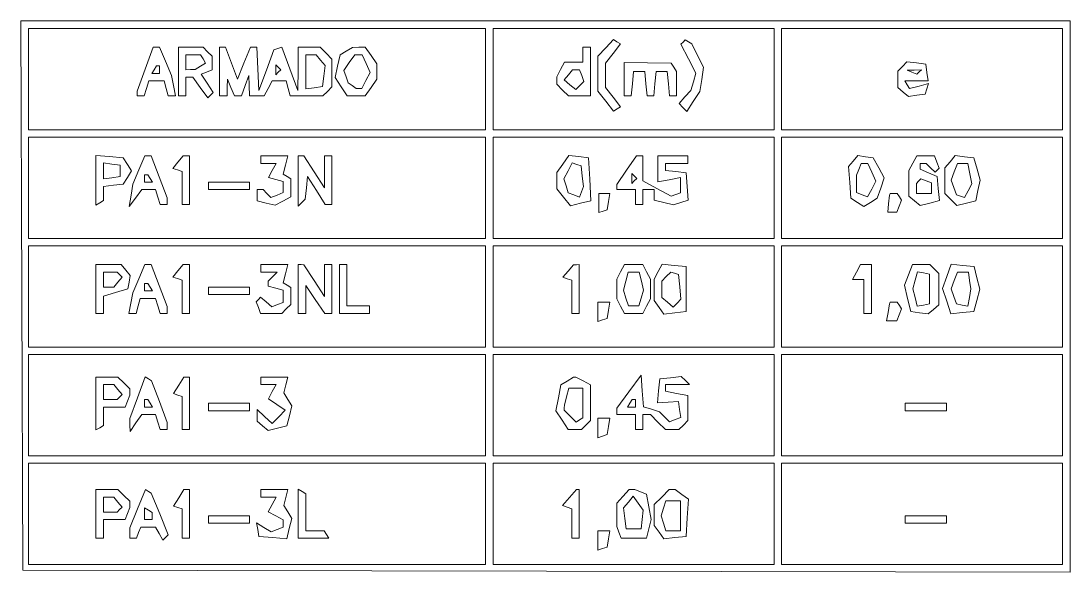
# Paper-space layout 'AN-02-DGE-008' of a CAD drawing. Header units: metres, sheet in millimetres. Extents: x 12 to 193, y 4 to 291.
# Drawn here: x 61.47 to 95.78, y 133.71 to 151.72 of the extents above; entities that cross this region are included whole.
import ezdxf

# ---------------------------------------------------------------- set-up
doc = ezdxf.new("R2010")
doc.units = ezdxf.units.M
doc.layers.add('DGE_CONTORNOS', color=7, linetype='Continuous', lineweight=0)
doc.layers.add('DGE_DATOS', color=7, linetype='Continuous', lineweight=0)

# ---------------------------------------------------------------- blocks, each defined once
blk = doc.blocks.new('LP_REF_DGE_MT_008')
at = {"layer": 'DGE_CONTORNOS'}
for points in [[(61.502, 142.744), (61.533, 133.771), (78.654, 133.739), (95.775, 133.708), (95.775, 142.713), (95.775, 151.718), (78.623, 151.718), (61.471, 151.718)], [(76.664, 149.819), (76.664, 148.165), (69.19, 148.165), (61.717, 148.165), (61.717, 149.819), (61.717, 151.473), (69.19, 151.473), (76.664, 151.473)], [(86.097, 149.819), (86.097, 148.165), (81.503, 148.165), (76.909, 148.165), (76.909, 149.819), (76.909, 151.473), (81.503, 151.473), (86.097, 151.473)], [(95.53, 149.819), (95.53, 148.165), (90.936, 148.165), (86.342, 148.165), (86.342, 149.819), (86.342, 151.473), (90.936, 151.473), (95.53, 151.473)], [(80.591, 150.84), (80.339, 150.569), (80.339, 149.996), (80.339, 149.423), (80.594, 149.099), (80.849, 148.775), (80.964, 148.846), (81.078, 148.917), (80.831, 149.232), (80.584, 149.546), (80.584, 149.941), (80.584, 150.337), (80.831, 150.651), (81.078, 150.966), (80.961, 151.038), (80.844, 151.111)], [(83.121, 151.029), (83.051, 150.959), (83.297, 150.486), (83.544, 150.013), (83.458, 149.732), (83.373, 149.451), (83.182, 149.234), (82.991, 149.017), (83.117, 148.891), (83.243, 148.765), (83.454, 149.088), (83.665, 149.41), (83.73, 149.81), (83.795, 150.21), (83.599, 150.589), (83.404, 150.967), (83.297, 151.033), (83.191, 151.099)], [(65.532, 150.143), (65.27, 149.426), (65.27, 149.347), (65.27, 149.268), (65.384, 149.268), (65.499, 149.268), (65.576, 149.513), (65.654, 149.758), (65.902, 149.758), (66.151, 149.758), (66.215, 149.513), (66.279, 149.268), (66.402, 149.268), (66.526, 149.268), (66.457, 149.605), (66.389, 149.941), (66.195, 150.401), (66.002, 150.86), (65.897, 150.86), (65.793, 150.86)], [(66.618, 150.064), (66.618, 149.268), (66.74, 149.268), (66.863, 149.268), (66.863, 149.574), (66.863, 149.88), (66.975, 149.88), (67.087, 149.88), (67.333, 149.544), (67.578, 149.207), (67.666, 149.295), (67.754, 149.383), (67.558, 149.681), (67.362, 149.98), (67.541, 150.049), (67.72, 150.118), (67.72, 150.342), (67.72, 150.566), (67.573, 150.713), (67.426, 150.86), (67.022, 150.86), (66.618, 150.86)], [(67.423, 150.479), (67.507, 150.343), (67.338, 150.236), (67.169, 150.129), (67.016, 150.127), (66.863, 150.125), (66.863, 150.37), (66.863, 150.615), (67.101, 150.615), (67.338, 150.615)], [(67.965, 150.064), (67.965, 149.268), (68.088, 149.268), (68.21, 149.268), (68.218, 149.543), (68.226, 149.819), (68.337, 149.543), (68.448, 149.268), (68.564, 149.268), (68.68, 149.268), (68.803, 149.605), (68.926, 149.941), (68.936, 149.605), (68.945, 149.268), (69.186, 149.268), (69.427, 149.268), (69.558, 149.513), (69.689, 149.758), (69.916, 149.758), (70.142, 149.758), (70.206, 149.513), (70.27, 149.268), (70.808, 149.268), (71.347, 149.268), (71.494, 149.415), (71.641, 149.562), (71.641, 150.018), (71.641, 150.475), (71.448, 150.668), (71.256, 150.86), (70.897, 150.86), (70.538, 150.86), (70.53, 150.156), (70.522, 149.451), (70.26, 150.158), (69.999, 150.864), (69.87, 150.822), (69.742, 150.78), (69.497, 150.116), (69.252, 149.451), (69.215, 150.156), (69.178, 150.86), (69.075, 150.86), (68.972, 150.86), (68.76, 150.34), (68.547, 149.819), (68.354, 150.34), (68.16, 150.86), (68.063, 150.86), (67.965, 150.86)], [(71.267, 150.439), (71.413, 150.263), (71.374, 149.918), (71.334, 149.574), (71.059, 149.535), (70.783, 149.496), (70.783, 150.055), (70.783, 150.615), (70.952, 150.615), (71.121, 150.615)], [(72.11, 150.733), (71.905, 150.614), (71.823, 150.242), (71.742, 149.87), (71.939, 149.569), (72.136, 149.268), (72.433, 149.268), (72.729, 149.268), (72.92, 149.54), (73.111, 149.812), (73.111, 150.064), (73.111, 150.316), (72.92, 150.588), (72.729, 150.86), (72.522, 150.857), (72.315, 150.853)], [(72.759, 150.325), (72.891, 150.034), (72.752, 149.773), (72.612, 149.513), (72.525, 149.515), (72.437, 149.516), (72.306, 149.606), (72.174, 149.696), (72.1, 149.897), (72.027, 150.097), (72.208, 150.356), (72.39, 150.615), (72.508, 150.615), (72.626, 150.615)], [(79.849, 150.615), (79.849, 150.37), (79.547, 150.37), (79.245, 150.37), (79.118, 150.133), (78.991, 149.896), (78.991, 149.775), (78.991, 149.653), (79.184, 149.46), (79.376, 149.268), (79.735, 149.268), (80.094, 149.268), (80.094, 150.064), (80.094, 150.86), (79.971, 150.86), (79.849, 150.86)], [(69.885, 150.044), (69.803, 149.962), (69.803, 150.125), (69.803, 150.289), (69.885, 150.207), (69.966, 150.125)], [(81.197, 149.816), (81.197, 149.268), (81.311, 149.268), (81.426, 149.268), (81.464, 149.666), (81.503, 150.064), (81.687, 150.064), (81.87, 150.064), (81.909, 149.666), (81.947, 149.268), (82.054, 149.268), (82.161, 149.268), (82.2, 149.666), (82.238, 150.064), (82.422, 150.064), (82.605, 150.064), (82.644, 149.666), (82.682, 149.268), (82.797, 149.268), (82.912, 149.268), (82.91, 149.666), (82.908, 150.064), (82.818, 150.204), (82.728, 150.344), (81.962, 150.354), (81.197, 150.365)], [(90.292, 150.229), (90.14, 150.076), (90.14, 149.809), (90.14, 149.543), (90.317, 149.396), (90.494, 149.249), (90.767, 149.289), (91.04, 149.329), (91.096, 149.499), (91.152, 149.67), (90.837, 149.591), (90.522, 149.512), (90.446, 149.635), (90.37, 149.758), (90.754, 149.758), (91.137, 149.758), (91.098, 150.033), (91.059, 150.309), (90.752, 150.345), (90.444, 150.381)], [(66.005, 150.125), (66.005, 150.003), (65.875, 150.003), (65.746, 150.003), (65.821, 150.125), (65.897, 150.248), (65.951, 150.248), (66.005, 150.248)], [(79.808, 149.933), (79.882, 149.741), (79.748, 149.608), (79.614, 149.474), (79.424, 149.632), (79.233, 149.79), (79.372, 149.958), (79.511, 150.125), (79.623, 150.125), (79.734, 150.125)], [(90.842, 150.051), (90.768, 149.977), (90.607, 150.042), (90.446, 150.106), (90.681, 150.116), (90.916, 150.125)], [(76.664, 146.266), (76.664, 144.612), (69.19, 144.612), (61.717, 144.612), (61.717, 146.266), (61.717, 147.92), (69.19, 147.92), (76.664, 147.92)], [(86.097, 146.266), (86.097, 144.612), (81.503, 144.612), (76.909, 144.612), (76.909, 146.266), (76.909, 147.92), (81.503, 147.92), (86.097, 147.92)], [(95.53, 146.266), (95.53, 144.612), (90.936, 144.612), (86.342, 144.612), (86.342, 146.266), (86.342, 147.92), (90.936, 147.92), (95.53, 147.92)], [(63.922, 146.511), (63.922, 145.701), (64.045, 145.776), (64.167, 145.852), (64.167, 146.082), (64.167, 146.311), (64.492, 146.35), (64.817, 146.389), (64.951, 146.603), (65.085, 146.818), (64.951, 147.032), (64.816, 147.246), (64.369, 147.284), (63.922, 147.322)], [(65.325, 146.848), (65.132, 146.389), (65.073, 146.021), (65.013, 145.654), (65.218, 145.929), (65.422, 146.205), (65.644, 146.205), (65.866, 146.205), (65.944, 145.96), (66.022, 145.715), (66.136, 145.715), (66.25, 145.715), (66.25, 145.827), (66.25, 145.938), (65.988, 146.623), (65.726, 147.308), (65.622, 147.308), (65.518, 147.308)], [(66.602, 147.104), (66.434, 146.9), (66.587, 146.849), (66.74, 146.797), (66.74, 146.256), (66.74, 145.715), (66.863, 145.715), (66.985, 145.715), (66.985, 146.511), (66.985, 147.308), (66.878, 147.308), (66.77, 147.308)], [(69.313, 147.185), (69.313, 147.063), (69.562, 147.063), (69.812, 147.063), (69.688, 146.831), (69.564, 146.6), (69.806, 146.536), (70.048, 146.473), (70.048, 146.291), (70.048, 146.109), (69.844, 146.03), (69.64, 145.952), (69.513, 146.078), (69.386, 146.205), (69.288, 146.205), (69.19, 146.205), (69.19, 146.024), (69.19, 145.842), (69.485, 145.768), (69.78, 145.694), (70.037, 145.831), (70.293, 145.969), (70.293, 146.263), (70.293, 146.558), (70.17, 146.634), (70.047, 146.71), (70.122, 147.009), (70.197, 147.308), (69.755, 147.308), (69.313, 147.308)], [(70.538, 146.487), (70.538, 145.666), (70.651, 145.782), (70.764, 145.899), (70.804, 146.266), (70.844, 146.634), (71.13, 146.174), (71.416, 145.715), (71.528, 145.715), (71.641, 145.715), (71.641, 146.511), (71.641, 147.308), (71.518, 147.308), (71.396, 147.308), (71.394, 146.787), (71.392, 146.266), (71.057, 146.786), (70.722, 147.306), (70.63, 147.307), (70.538, 147.308)], [(79.187, 147.042), (78.991, 146.763), (78.991, 146.498), (78.991, 146.232), (79.216, 145.955), (79.44, 145.678), (79.773, 145.762), (80.106, 145.845), (80.069, 146.546), (80.033, 147.246), (79.708, 147.284), (79.383, 147.322)], [(81.275, 146.842), (80.952, 146.376), (80.952, 146.29), (80.952, 146.205), (81.258, 146.205), (81.564, 146.205), (81.564, 145.96), (81.564, 145.715), (81.687, 145.715), (81.809, 145.715), (81.809, 145.96), (81.809, 146.205), (81.993, 146.205), (82.177, 146.205), (82.177, 146.035), (82.177, 145.864), (82.493, 145.785), (82.81, 145.705), (83.051, 145.782), (83.293, 145.858), (83.255, 146.307), (83.218, 146.756), (82.881, 146.795), (82.544, 146.834), (82.544, 146.948), (82.544, 147.063), (82.912, 147.063), (83.279, 147.063), (83.279, 147.185), (83.279, 147.308), (82.789, 147.308), (82.299, 147.308), (82.299, 146.882), (82.299, 146.456), (82.667, 146.53), (83.034, 146.603), (83.034, 146.353), (83.034, 146.103), (82.881, 146.047), (82.728, 145.991), (82.269, 146.243), (81.809, 146.495), (81.809, 146.901), (81.809, 147.308), (81.703, 147.308), (81.597, 147.308)], [(88.682, 147.139), (88.532, 146.958), (88.57, 146.441), (88.609, 145.924), (88.823, 145.789), (89.037, 145.655), (89.252, 145.79), (89.466, 145.924), (89.585, 146.257), (89.703, 146.589), (89.519, 146.918), (89.335, 147.246), (89.084, 147.283), (88.832, 147.319)], [(90.634, 147.071), (90.507, 146.834), (90.507, 146.412), (90.507, 145.99), (90.69, 145.839), (90.872, 145.688), (91.187, 145.767), (91.502, 145.846), (91.464, 146.24), (91.426, 146.634), (91.151, 146.755), (90.875, 146.876), (90.875, 146.969), (90.875, 147.063), (90.973, 147.063), (91.071, 147.063), (91.216, 146.918), (91.361, 146.773), (91.427, 146.839), (91.493, 146.905), (91.416, 147.106), (91.339, 147.308), (91.05, 147.308), (90.761, 147.308)], [(91.851, 147.119), (91.684, 146.917), (91.684, 146.498), (91.684, 146.079), (91.881, 145.881), (92.079, 145.683), (92.386, 145.76), (92.693, 145.837), (92.765, 146.174), (92.836, 146.511), (92.736, 146.879), (92.635, 147.246), (92.327, 147.283), (92.018, 147.32)], [(64.719, 146.818), (64.719, 146.634), (64.443, 146.595), (64.167, 146.555), (64.167, 146.818), (64.167, 147.08), (64.443, 147.04), (64.719, 147.001)], [(79.827, 146.645), (79.867, 146.307), (79.801, 146.135), (79.736, 145.964), (79.552, 146.035), (79.368, 146.105), (79.296, 146.334), (79.223, 146.563), (79.36, 146.82), (79.498, 147.077), (79.643, 147.03), (79.788, 146.982)], [(89.298, 146.772), (89.43, 146.481), (89.293, 146.225), (89.156, 145.969), (88.974, 146.039), (88.792, 146.109), (88.792, 146.392), (88.792, 146.675), (88.867, 146.869), (88.941, 147.063), (89.053, 147.063), (89.165, 147.063)], [(92.503, 146.727), (92.567, 146.391), (92.448, 146.168), (92.329, 145.945), (92.195, 145.989), (92.062, 146.034), (91.975, 146.273), (91.887, 146.511), (91.99, 146.787), (92.092, 147.063), (92.266, 147.063), (92.439, 147.063)], [(65.699, 146.573), (65.775, 146.45), (65.645, 146.45), (65.515, 146.45), (65.515, 146.573), (65.515, 146.695), (65.569, 146.695), (65.623, 146.695)], [(81.523, 146.491), (81.442, 146.409), (81.442, 146.573), (81.442, 146.736), (81.523, 146.654), (81.605, 146.573)], [(91.243, 146.253), (91.243, 146.083), (90.998, 146.083), (90.752, 146.083), (90.752, 146.246), (90.752, 146.409), (90.826, 146.482), (90.899, 146.556), (91.071, 146.49), (91.243, 146.424)], [(67.598, 146.328), (67.598, 146.205), (68.272, 146.205), (68.945, 146.205), (68.945, 146.328), (68.945, 146.45), (68.272, 146.45), (67.598, 146.45)], [(80.37, 145.771), (80.37, 145.46), (80.507, 145.505), (80.645, 145.55), (80.684, 145.816), (80.724, 146.083), (80.547, 146.083), (80.37, 146.083)], [(89.885, 146.052), (89.874, 146.021), (89.844, 145.746), (89.813, 145.47), (89.964, 145.47), (90.114, 145.47), (90.188, 145.665), (90.263, 145.86), (90.194, 145.971), (90.125, 146.083), (90.01, 146.083), (89.895, 146.083)], [(76.664, 142.714), (76.664, 141.06), (69.19, 141.06), (61.717, 141.06), (61.717, 142.714), (61.717, 144.367), (69.19, 144.367), (76.664, 144.367)], [(86.097, 142.714), (86.097, 141.06), (81.503, 141.06), (76.909, 141.06), (76.909, 142.714), (76.909, 144.367), (81.503, 144.367), (86.097, 144.367)], [(95.53, 142.714), (95.53, 141.06), (90.936, 141.06), (86.342, 141.06), (86.342, 142.714), (86.342, 144.367), (90.936, 144.367), (95.53, 144.367)], [(63.922, 142.959), (63.922, 142.162), (64.045, 142.162), (64.167, 142.162), (64.167, 142.443), (64.167, 142.724), (64.565, 142.841), (64.963, 142.959), (65.004, 143.179), (65.045, 143.399), (64.898, 143.577), (64.75, 143.755), (64.336, 143.755), (63.922, 143.755)], [(65.325, 143.295), (65.132, 142.836), (65.063, 142.499), (64.994, 142.162), (65.118, 142.162), (65.242, 142.162), (65.306, 142.407), (65.37, 142.652), (65.618, 142.652), (65.866, 142.652), (65.944, 142.407), (66.022, 142.162), (66.136, 142.162), (66.25, 142.162), (66.25, 142.274), (66.25, 142.385), (65.988, 143.07), (65.726, 143.755), (65.622, 143.755), (65.518, 143.755)], [(66.602, 143.551), (66.434, 143.348), (66.587, 143.296), (66.74, 143.244), (66.74, 142.703), (66.74, 142.162), (66.863, 142.162), (66.985, 142.162), (66.985, 142.959), (66.985, 143.755), (66.878, 143.755), (66.77, 143.755)], [(69.313, 143.632), (69.313, 143.51), (69.583, 143.51), (69.852, 143.51), (69.705, 143.363), (69.558, 143.216), (69.558, 143.132), (69.558, 143.048), (69.803, 142.984), (70.048, 142.92), (70.048, 142.721), (70.048, 142.522), (69.863, 142.451), (69.677, 142.38), (69.492, 142.534), (69.307, 142.687), (69.234, 142.614), (69.16, 142.54), (69.233, 142.351), (69.305, 142.162), (69.652, 142.162), (69.999, 142.162), (70.146, 142.309), (70.293, 142.456), (70.293, 142.731), (70.293, 143.005), (70.17, 143.081), (70.047, 143.157), (70.122, 143.456), (70.197, 143.755), (69.755, 143.755), (69.313, 143.755)], [(70.538, 142.959), (70.538, 142.162), (70.661, 142.162), (70.783, 142.162), (70.783, 142.619), (70.783, 143.077), (71.094, 142.619), (71.405, 142.162), (71.523, 142.162), (71.641, 142.162), (71.641, 142.959), (71.641, 143.755), (71.518, 143.755), (71.396, 143.755), (71.394, 143.234), (71.392, 142.714), (71.057, 143.233), (70.722, 143.753), (70.63, 143.754), (70.538, 143.755)], [(71.886, 142.959), (71.886, 142.162), (72.376, 142.162), (72.866, 142.162), (72.866, 142.285), (72.866, 142.407), (72.498, 142.407), (72.131, 142.407), (72.131, 143.081), (72.131, 143.755), (72.008, 143.755), (71.886, 143.755)], [(79.364, 143.544), (79.185, 143.343), (79.333, 143.294), (79.481, 143.244), (79.481, 142.703), (79.481, 142.162), (79.604, 142.162), (79.726, 142.162), (79.726, 142.959), (79.726, 143.755), (79.635, 143.75), (79.543, 143.746)], [(81.078, 143.518), (80.952, 143.281), (80.952, 142.959), (80.952, 142.636), (81.078, 142.399), (81.205, 142.162), (81.503, 142.162), (81.801, 142.162), (81.927, 142.399), (82.054, 142.636), (82.054, 142.959), (82.054, 143.281), (81.927, 143.518), (81.801, 143.755), (81.503, 143.755), (81.205, 143.755)], [(82.307, 143.525), (82.177, 143.281), (82.177, 142.929), (82.177, 142.577), (82.336, 142.359), (82.495, 142.141), (82.857, 142.182), (83.218, 142.224), (83.218, 142.959), (83.218, 143.694), (82.828, 143.731), (82.438, 143.769)], [(88.792, 143.51), (88.661, 143.265), (88.849, 143.265), (89.037, 143.265), (89.037, 142.714), (89.037, 142.162), (89.16, 142.162), (89.282, 142.162), (89.282, 142.959), (89.282, 143.755), (89.103, 143.755), (88.923, 143.755)], [(90.493, 143.418), (90.362, 143.081), (90.465, 142.652), (90.569, 142.224), (90.851, 142.183), (91.134, 142.143), (91.311, 142.29), (91.488, 142.437), (91.488, 142.949), (91.488, 143.461), (91.341, 143.608), (91.194, 143.755), (90.909, 143.755), (90.624, 143.755)], [(91.745, 143.371), (91.607, 142.973), (91.743, 142.561), (91.879, 142.149), (92.257, 142.186), (92.635, 142.224), (92.732, 142.587), (92.828, 142.951), (92.733, 143.322), (92.637, 143.694), (92.261, 143.731), (91.884, 143.768)], [(64.697, 143.429), (64.778, 143.349), (64.641, 143.184), (64.505, 143.02), (64.336, 143.02), (64.167, 143.02), (64.167, 143.265), (64.167, 143.51), (64.392, 143.51), (64.617, 143.51)], [(81.757, 143.212), (81.831, 142.915), (81.751, 142.661), (81.67, 142.407), (81.503, 142.407), (81.336, 142.407), (81.255, 142.661), (81.174, 142.915), (81.249, 143.212), (81.324, 143.51), (81.503, 143.51), (81.682, 143.51)], [(83.013, 143.025), (83.052, 142.621), (82.926, 142.495), (82.8, 142.369), (82.611, 142.525), (82.422, 142.682), (82.422, 142.949), (82.422, 143.216), (82.57, 143.364), (82.719, 143.513), (82.846, 143.471), (82.973, 143.43)], [(91.181, 142.959), (91.181, 142.472), (90.982, 142.433), (90.782, 142.395), (90.71, 142.68), (90.639, 142.966), (90.712, 143.244), (90.784, 143.522), (90.983, 143.483), (91.181, 143.445)], [(92.492, 143.234), (92.534, 142.959), (92.485, 142.677), (92.437, 142.395), (92.252, 142.432), (92.067, 142.469), (91.977, 142.714), (91.887, 142.959), (91.99, 143.234), (92.092, 143.51), (92.271, 143.51), (92.451, 143.51)], [(65.699, 143.02), (65.775, 142.897), (65.645, 142.897), (65.515, 142.897), (65.515, 143.02), (65.515, 143.142), (65.569, 143.142), (65.623, 143.142)], [(67.598, 142.897), (67.598, 142.775), (68.272, 142.775), (68.945, 142.775), (68.945, 142.897), (68.945, 143.02), (68.272, 143.02), (67.598, 143.02)], [(80.339, 142.213), (80.339, 141.897), (80.492, 141.947), (80.645, 141.998), (80.684, 142.264), (80.724, 142.53), (80.531, 142.53), (80.339, 142.53)], [(89.886, 142.499), (89.877, 142.469), (89.825, 142.193), (89.774, 141.917), (89.944, 141.917), (90.114, 141.917), (90.188, 142.112), (90.263, 142.307), (90.194, 142.418), (90.125, 142.53), (90.01, 142.53), (89.895, 142.53)], [(76.664, 139.161), (76.664, 137.507), (69.19, 137.507), (61.717, 137.507), (61.717, 139.161), (61.717, 140.815), (69.19, 140.815), (76.664, 140.815)], [(86.097, 139.161), (86.097, 137.507), (81.503, 137.507), (76.909, 137.507), (76.909, 139.161), (76.909, 140.815), (81.503, 140.815), (86.097, 140.815)], [(95.53, 139.161), (95.53, 137.507), (90.936, 137.507), (86.342, 137.507), (86.342, 139.161), (86.342, 140.815), (90.936, 140.815), (95.53, 140.815)], [(63.922, 139.215), (63.922, 138.35), (64.045, 138.426), (64.167, 138.502), (64.167, 138.801), (64.167, 139.1), (64.522, 139.1), (64.876, 139.1), (64.951, 139.293), (65.025, 139.487), (65.025, 139.591), (65.025, 139.695), (64.833, 139.887), (64.64, 140.08), (64.281, 140.08), (63.922, 140.08)], [(65.279, 139.403), (65.025, 138.723), (65.032, 138.513), (65.038, 138.303), (65.23, 138.579), (65.422, 138.855), (65.644, 138.855), (65.866, 138.855), (65.944, 138.61), (66.022, 138.365), (66.136, 138.365), (66.25, 138.365), (66.25, 138.482), (66.25, 138.6), (65.997, 139.276), (65.744, 139.952), (65.639, 140.018), (65.534, 140.083)], [(66.631, 139.81), (66.462, 139.539), (66.601, 139.493), (66.74, 139.447), (66.74, 138.906), (66.74, 138.365), (66.863, 138.365), (66.985, 138.365), (66.985, 139.222), (66.985, 140.08), (66.892, 140.08), (66.799, 140.08)], [(69.313, 139.957), (69.313, 139.835), (69.562, 139.835), (69.812, 139.835), (69.688, 139.603), (69.563, 139.371), (69.836, 139.185), (70.109, 138.999), (69.899, 138.782), (69.688, 138.565), (69.439, 138.79), (69.19, 139.015), (69.19, 138.827), (69.19, 138.64), (69.373, 138.488), (69.555, 138.337), (69.861, 138.414), (70.167, 138.491), (70.248, 138.814), (70.329, 139.137), (70.196, 139.349), (70.064, 139.561), (70.131, 139.821), (70.199, 140.08), (69.756, 140.08), (69.313, 140.08)], [(79.333, 139.95), (79.124, 139.828), (79.044, 139.402), (78.964, 138.976), (79.164, 138.67), (79.365, 138.365), (79.582, 138.365), (79.8, 138.365), (79.947, 138.512), (80.094, 138.659), (80.094, 139.242), (80.094, 139.826), (79.857, 139.953), (79.62, 140.08), (79.581, 140.076), (79.543, 140.072)], [(81.35, 139.602), (80.952, 139.063), (80.952, 138.959), (80.952, 138.855), (81.258, 138.855), (81.564, 138.855), (81.564, 138.61), (81.564, 138.365), (81.687, 138.365), (81.809, 138.365), (81.809, 138.61), (81.809, 138.855), (81.932, 138.855), (82.054, 138.855), (82.299, 138.61), (82.544, 138.365), (82.765, 138.365), (82.985, 138.365), (83.132, 138.512), (83.279, 138.659), (83.279, 139.066), (83.279, 139.473), (82.912, 139.547), (82.544, 139.62), (82.544, 139.727), (82.544, 139.835), (82.936, 139.835), (83.328, 139.835), (83.196, 139.967), (83.064, 140.099), (82.712, 140.059), (82.36, 140.018), (82.323, 139.627), (82.285, 139.235), (82.629, 139.259), (82.973, 139.283), (83.01, 139.023), (83.047, 138.763), (82.861, 138.692), (82.674, 138.62), (82.511, 138.782), (82.349, 138.945), (82.086, 139.028), (81.823, 139.112), (81.785, 139.626), (81.748, 140.141)], [(64.641, 139.67), (64.778, 139.506), (64.697, 139.425), (64.617, 139.345), (64.392, 139.345), (64.167, 139.345), (64.167, 139.59), (64.167, 139.835), (64.336, 139.835), (64.505, 139.835)], [(79.849, 139.229), (79.849, 138.747), (79.736, 138.677), (79.624, 138.607), (79.43, 138.801), (79.236, 138.995), (79.238, 139.078), (79.24, 139.161), (79.314, 139.436), (79.388, 139.712), (79.618, 139.712), (79.849, 139.712)], [(65.699, 139.222), (65.775, 139.1), (65.645, 139.1), (65.515, 139.1), (65.515, 139.222), (65.515, 139.345), (65.569, 139.345), (65.623, 139.345)], [(81.564, 139.222), (81.564, 139.1), (81.434, 139.1), (81.305, 139.1), (81.38, 139.222), (81.456, 139.345), (81.51, 139.345), (81.564, 139.345)], [(67.598, 139.1), (67.598, 138.977), (68.272, 138.977), (68.945, 138.977), (68.945, 139.1), (68.945, 139.222), (68.272, 139.222), (67.598, 139.222)], [(90.385, 139.1), (90.385, 138.977), (91.059, 138.977), (91.733, 138.977), (91.733, 139.1), (91.733, 139.222), (91.059, 139.222), (90.385, 139.222)], [(80.339, 138.416), (80.339, 138.099), (80.492, 138.15), (80.645, 138.2), (80.684, 138.466), (80.724, 138.732), (80.531, 138.732), (80.339, 138.732)], [(76.664, 135.608), (76.664, 133.954), (69.19, 133.954), (61.717, 133.954), (61.717, 135.608), (61.717, 137.262), (69.19, 137.262), (76.664, 137.262)], [(86.097, 135.608), (86.097, 133.954), (81.503, 133.954), (76.909, 133.954), (76.909, 135.608), (76.909, 137.262), (81.503, 137.262), (86.097, 137.262)], [(95.53, 135.608), (95.53, 133.954), (90.936, 133.954), (86.342, 133.954), (86.342, 135.608), (86.342, 137.262), (90.936, 137.262), (95.53, 137.262)], [(63.922, 135.608), (63.922, 134.812), (64.045, 134.812), (64.167, 134.812), (64.167, 135.118), (64.167, 135.424), (64.522, 135.424), (64.876, 135.424), (64.951, 135.618), (65.025, 135.812), (65.025, 135.916), (65.025, 136.019), (64.833, 136.212), (64.64, 136.404), (64.281, 136.404), (63.922, 136.404)], [(65.285, 135.773), (65.025, 135.147), (65.025, 134.979), (65.025, 134.812), (65.134, 134.812), (65.244, 134.812), (65.314, 134.996), (65.385, 135.179), (65.628, 135.179), (65.87, 135.179), (65.99, 134.966), (66.109, 134.753), (66.196, 134.839), (66.282, 134.926), (66.006, 135.606), (65.73, 136.286), (65.638, 136.343), (65.546, 136.4)], [(66.631, 136.134), (66.462, 135.864), (66.601, 135.818), (66.74, 135.771), (66.74, 135.292), (66.74, 134.812), (66.863, 134.812), (66.985, 134.812), (66.985, 135.608), (66.985, 136.404), (66.892, 136.404), (66.799, 136.404)], [(69.313, 136.282), (69.313, 136.159), (69.562, 136.159), (69.812, 136.159), (69.683, 135.92), (69.555, 135.68), (69.801, 135.548), (70.048, 135.416), (70.048, 135.294), (70.048, 135.172), (69.848, 135.095), (69.648, 135.018), (69.409, 135.168), (69.17, 135.317), (69.212, 135.095), (69.254, 134.873), (69.708, 134.835), (70.162, 134.798), (70.246, 135.129), (70.329, 135.461), (70.196, 135.674), (70.064, 135.886), (70.131, 136.145), (70.199, 136.404), (69.756, 136.404), (69.313, 136.404)], [(70.538, 135.615), (70.538, 134.812), (71.035, 134.812), (71.533, 134.812), (71.457, 134.934), (71.381, 135.057), (71.082, 135.057), (70.783, 135.057), (70.783, 135.662), (70.783, 136.267), (70.661, 136.343), (70.538, 136.419)], [(79.409, 136.142), (79.175, 135.879), (79.328, 135.825), (79.481, 135.771), (79.481, 135.292), (79.481, 134.812), (79.604, 134.812), (79.726, 134.812), (79.726, 135.608), (79.726, 136.404), (79.684, 136.404), (79.642, 136.404)], [(81.154, 136.18), (80.952, 135.956), (80.952, 135.578), (80.952, 135.199), (81.026, 135.006), (81.1, 134.812), (81.514, 134.812), (81.927, 134.812), (82.004, 135.119), (82.081, 135.426), (82.003, 135.842), (81.925, 136.258), (81.735, 136.331), (81.544, 136.404), (81.451, 136.404), (81.357, 136.404)], [(82.422, 136.159), (82.177, 135.914), (82.177, 135.57), (82.177, 135.226), (82.336, 135.009), (82.495, 134.791), (82.857, 134.832), (83.218, 134.873), (83.256, 135.482), (83.295, 136.09), (83.08, 136.247), (82.865, 136.404), (82.766, 136.404), (82.667, 136.404)], [(64.641, 135.995), (64.778, 135.831), (64.697, 135.75), (64.617, 135.669), (64.392, 135.669), (64.167, 135.669), (64.167, 135.914), (64.167, 136.159), (64.336, 136.159), (64.505, 136.159)], [(81.784, 135.424), (81.748, 135.118), (81.503, 135.118), (81.258, 135.118), (81.218, 135.462), (81.179, 135.807), (81.334, 135.994), (81.49, 136.182), (81.655, 135.956), (81.82, 135.731)], [(83.034, 135.547), (83.034, 135.057), (82.798, 135.057), (82.561, 135.057), (82.483, 135.302), (82.405, 135.547), (82.483, 135.792), (82.561, 136.037), (82.798, 136.037), (83.034, 136.037)], [(65.76, 135.54), (65.76, 135.424), (65.638, 135.424), (65.515, 135.424), (65.515, 135.615), (65.515, 135.806), (65.638, 135.731), (65.76, 135.655)], [(67.598, 135.424), (67.598, 135.302), (68.272, 135.302), (68.945, 135.302), (68.945, 135.424), (68.945, 135.547), (68.272, 135.547), (67.598, 135.547)], [(90.385, 135.424), (90.385, 135.302), (91.059, 135.302), (91.733, 135.302), (91.733, 135.424), (91.733, 135.547), (91.059, 135.547), (90.385, 135.547)], [(80.339, 134.74), (80.339, 134.424), (80.492, 134.474), (80.645, 134.525), (80.684, 134.791), (80.724, 135.057), (80.531, 135.057), (80.339, 135.057)]]:
    blk.add_lwpolyline(points, close=True, dxfattribs=at)

psp = doc.layouts.new('AN-02-DGE-008')

# ---------------------------------------------------------------- block references
at = {"layer": 'DGE_DATOS'}
psp.add_blockref('LP_REF_DGE_MT_008', (0, 0), dxfattribs=at)

doc.saveas('drawing.dxf')
